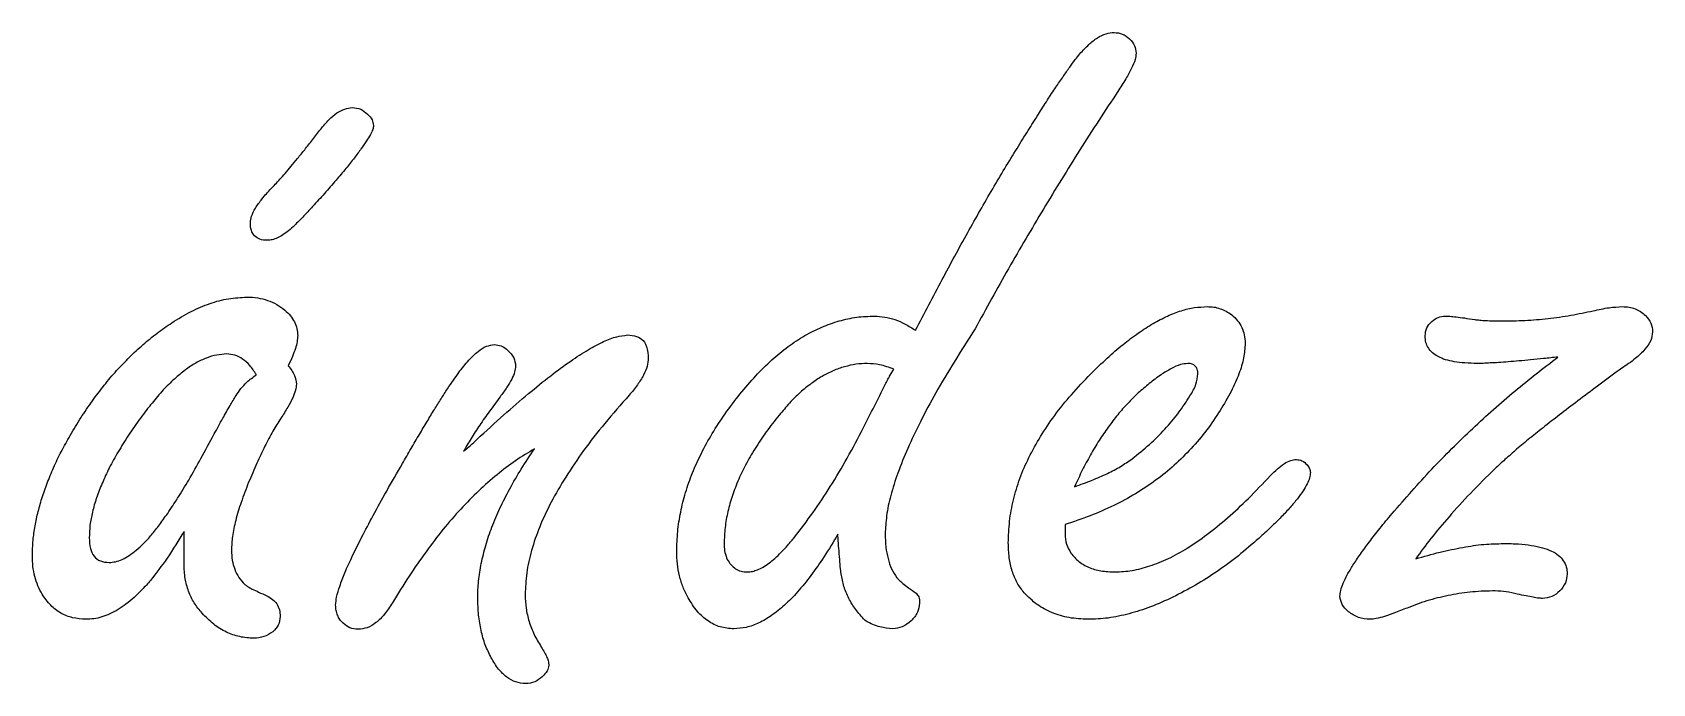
# Model space of a CAD drawing. Header units: millimetres. Extents: x 1 to 632, y 0 to 1598.
# Drawn here: x 517.49 to 529.88, y 1373.24 to 1378.22 of the extents above; entities that cross this region are included whole.
import ezdxf

# ---------------------------------------------------------------- set-up
doc = ezdxf.new("R2010")
doc.units = ezdxf.units.MM

msp = doc.modelspace()

# ---------------------------------------------------------------- linework, layer by layer
at = {"color": 7, "linetype": 'Continuous', "lineweight": 25}
for p, q in [((524.052, 1375.598), (524.08, 1375.645)), ((525.391, 1374.456), (525.391, 1374.386)), ((518.652, 1374.152), (518.652, 1374.404))]:
    msp.add_line(p, q, dxfattribs=at)
for points, knots in [([(525.503, 1378.056), (525.525, 1378.08), (525.567, 1378.125), (525.633, 1378.179), (525.7, 1378.213), (525.744, 1378.218), (525.766, 1378.22)], [0, 0, 0, 0, 0.3117311, 0.5776778, 0.8018849, 1, 1, 1, 1]), ([(525.766, 1378.22), (525.787, 1378.217), (525.832, 1378.213), (525.866, 1378.185), (525.884, 1378.17)], [0, 0, 0, 0, 0.483538, 1, 1, 1, 1]), ([(525.884, 1378.17), (525.899, 1378.154), (525.926, 1378.123), (525.932, 1378.082), (525.934, 1378.062)], [0, 0, 0, 0, 0.529922, 1, 1, 1, 1]), ([(525.023, 1377.333), (525.051, 1377.379), (525.105, 1377.466), (525.183, 1377.589), (525.253, 1377.7), (525.316, 1377.797), (525.374, 1377.88), (525.422, 1377.951), (525.465, 1378.008), (525.491, 1378.041), (525.503, 1378.056)], [0, 0, 0, 0, 0.185736, 0.354048, 0.504248, 0.638144, 0.753587, 0.853846, 0.935, 1, 1, 1, 1]), ([(525.934, 1378.062), (525.932, 1378.045), (525.926, 1378.005), (525.897, 1377.939), (525.853, 1377.858), (525.815, 1377.801), (525.794, 1377.769)], [0, 0, 0, 0, 0.157691, 0.372958, 0.65547, 1, 1, 1, 1]), ([(525.794, 1377.769), (525.696, 1377.62), (525.501, 1377.323), (525.224, 1376.87), (524.955, 1376.415), (524.786, 1376.107), (524.702, 1375.953)], [0, 0, 0, 0, 0.252181, 0.50303, 0.752043, 1, 1, 1, 1]), ([(519.697, 1377.48), (519.717, 1377.505), (519.755, 1377.55), (519.816, 1377.603), (519.877, 1377.637), (519.919, 1377.642), (519.938, 1377.645)], [0, 0, 0, 0, 0.317466, 0.584635, 0.808658, 1, 1, 1, 1]), ([(519.938, 1377.645), (519.961, 1377.643), (520.005, 1377.639), (520.039, 1377.609), (520.056, 1377.595)], [0, 0, 0, 0, 0.510468, 1, 1, 1, 1]), ([(520.056, 1377.595), (520.069, 1377.581), (520.093, 1377.557), (520.098, 1377.523), (520.101, 1377.508)], [0, 0, 0, 0, 0.545972, 1, 1, 1, 1]), ([(519.317, 1377.026), (519.328, 1377.037), (519.351, 1377.06), (519.387, 1377.098), (519.427, 1377.144), (519.472, 1377.197), (519.521, 1377.258), (519.577, 1377.325), (519.635, 1377.4), (519.676, 1377.453), (519.697, 1377.48)], [0, 0, 0, 0, 0.075727, 0.165019, 0.266665, 0.384693, 0.517904, 0.66336, 0.824048, 1, 1, 1, 1]), ([(520.101, 1377.508), (520.1, 1377.498), (520.096, 1377.474), (520.075, 1377.435), (520.046, 1377.386), (520.004, 1377.327), (519.952, 1377.256), (519.887, 1377.176), (519.812, 1377.085), (519.756, 1377.023), (519.726, 1376.989)], [0, 0, 0, 0, 0.046503, 0.112502, 0.202267, 0.313351, 0.448946, 0.608864, 0.792144, 1, 1, 1, 1]), ([(524.247, 1375.942), (524.314, 1376.071), (524.444, 1376.322), (524.641, 1376.683), (524.831, 1377.018), (524.96, 1377.231), (525.023, 1377.333)], [0, 0, 0, 0, 0.274284, 0.531515, 0.773706, 1, 1, 1, 1]), ([(519.159, 1376.764), (519.161, 1376.781), (519.167, 1376.821), (519.2, 1376.882), (519.251, 1376.952), (519.294, 1377), (519.317, 1377.026)], [0, 0, 0, 0, 0.166601, 0.384179, 0.66018, 1, 1, 1, 1]), ([(519.726, 1376.989), (519.696, 1376.955), (519.641, 1376.894), (519.565, 1376.812), (519.504, 1376.75), (519.467, 1376.716), (519.451, 1376.703)], [0, 0, 0, 0, 0.340912, 0.621091, 0.842672, 1, 1, 1, 1]), ([(519.288, 1376.63), (519.269, 1376.631), (519.233, 1376.632), (519.189, 1376.662), (519.161, 1376.707), (519.16, 1376.744), (519.159, 1376.764)], [0, 0, 0, 0, 0.269948, 0.493876, 0.719458, 1, 1, 1, 1]), ([(519.451, 1376.703), (519.437, 1376.692), (519.41, 1376.671), (519.368, 1376.648), (519.328, 1376.633), (519.301, 1376.631), (519.288, 1376.63)], [0, 0, 0, 0, 0.2941, 0.556159, 0.786695, 1, 1, 1, 1]), ([(518.559, 1375.999), (518.607, 1376.03), (518.7, 1376.087), (518.846, 1376.149), (518.99, 1376.188), (519.086, 1376.193), (519.133, 1376.195)], [0, 0, 0, 0, 0.277307, 0.53314, 0.770754, 1, 1, 1, 1]), ([(519.133, 1376.195), (519.161, 1376.195), (519.214, 1376.193), (519.291, 1376.172), (519.362, 1376.143), (519.402, 1376.112), (519.422, 1376.097)], [0, 0, 0, 0, 0.266045, 0.517372, 0.759918, 1, 1, 1, 1]), ([(519.422, 1376.097), (519.437, 1376.083), (519.467, 1376.056), (519.497, 1376.007), (519.518, 1375.955), (519.52, 1375.919), (519.521, 1375.901)], [0, 0, 0, 0, 0.275148, 0.524233, 0.764209, 1, 1, 1, 1]), ([(525.587, 1375.608), (525.628, 1375.649), (525.707, 1375.727), (525.829, 1375.832), (525.947, 1375.92), (526.06, 1375.994), (526.17, 1376.051), (526.276, 1376.093), (526.378, 1376.118), (526.445, 1376.121), (526.478, 1376.123)], [0, 0, 0, 0, 0.165674, 0.317311, 0.457006, 0.584588, 0.701855, 0.809017, 0.907281, 1, 1, 1, 1]), ([(526.478, 1376.123), (526.494, 1376.122), (526.528, 1376.122), (526.576, 1376.108), (526.623, 1376.089), (526.651, 1376.07), (526.665, 1376.06)], [0, 0, 0, 0, 0.248553, 0.498698, 0.743647, 1, 1, 1, 1]), ([(526.665, 1376.06), (526.68, 1376.046), (526.712, 1376.018), (526.744, 1375.965), (526.764, 1375.906), (526.766, 1375.864), (526.768, 1375.842)], [0, 0, 0, 0, 0.254006, 0.494981, 0.739406, 1, 1, 1, 1]), ([(528.729, 1376.013), (528.788, 1376.014), (528.907, 1376.015), (529.084, 1376.031), (529.258, 1376.055), (529.373, 1376.079), (529.429, 1376.091)], [0, 0, 0, 0, 0.253243, 0.504067, 0.753325, 1, 1, 1, 1]), ([(529.429, 1376.091), (529.47, 1376.1), (529.543, 1376.117), (529.618, 1376.121), (529.653, 1376.123)], [0, 0, 0, 0, 0.547085, 1, 1, 1, 1]), ([(529.653, 1376.123), (529.67, 1376.122), (529.703, 1376.12), (529.75, 1376.108), (529.793, 1376.086), (529.817, 1376.065), (529.829, 1376.054)], [0, 0, 0, 0, 0.262875, 0.509881, 0.751901, 1, 1, 1, 1]), ([(517.781, 1375.138), (517.808, 1375.183), (517.861, 1375.273), (517.949, 1375.401), (518.04, 1375.522), (518.134, 1375.634), (518.235, 1375.737), (518.337, 1375.834), (518.445, 1375.921), (518.521, 1375.974), (518.559, 1375.999)], [0, 0, 0, 0, 0.135778, 0.267961, 0.396334, 0.521841, 0.644211, 0.764584, 0.882794, 1, 1, 1, 1]), ([(522.903, 1375.454), (522.943, 1375.501), (523.019, 1375.593), (523.143, 1375.714), (523.268, 1375.818), (523.397, 1375.902), (523.527, 1375.969), (523.661, 1376.015), (523.796, 1376.046), (523.888, 1376.049), (523.934, 1376.05)], [0, 0, 0, 0, 0.150483, 0.290821, 0.421406, 0.545512, 0.663851, 0.777759, 0.888583, 1, 1, 1, 1]), ([(523.934, 1376.05), (523.959, 1376.049), (524.012, 1376.046), (524.091, 1376.025), (524.17, 1375.99), (524.221, 1375.958), (524.247, 1375.942)], [0, 0, 0, 0, 0.22961, 0.469461, 0.722533, 1, 1, 1, 1]), ([(524.702, 1375.953), (524.648, 1375.869), (524.545, 1375.707), (524.403, 1375.471), (524.286, 1375.25), (524.187, 1375.047), (524.112, 1374.858), (524.056, 1374.686), (524.022, 1374.53), (524.017, 1374.431), (524.014, 1374.385)], [0, 0, 0, 0, 0.173458, 0.332395, 0.476934, 0.607404, 0.724238, 0.828489, 0.919942, 1, 1, 1, 1]), ([(528.144, 1375.899), (528.146, 1375.92), (528.15, 1375.963), (528.18, 1375.994), (528.195, 1376.01)], [0, 0, 0, 0, 0.497757, 1, 1, 1, 1]), ([(528.195, 1376.01), (528.211, 1376.022), (528.242, 1376.045), (528.28, 1376.049), (528.299, 1376.05)], [0, 0, 0, 0, 0.504744, 1, 1, 1, 1]), ([(528.299, 1376.05), (528.31, 1376.05), (528.338, 1376.05), (528.386, 1376.043), (528.449, 1376.036), (528.497, 1376.028), (528.523, 1376.024)], [0, 0, 0, 0, 0.146209, 0.364334, 0.648697, 1, 1, 1, 1]), ([(528.523, 1376.024), (528.535, 1376.023), (528.564, 1376.019), (528.611, 1376.016), (528.667, 1376.014), (528.707, 1376.013), (528.729, 1376.013)], [0, 0, 0, 0, 0.1876964, 0.4130869, 0.6874397, 1, 1, 1, 1]), ([(529.829, 1376.054), (529.845, 1376.036), (529.877, 1376), (529.881, 1375.953), (529.884, 1375.929)], [0, 0, 0, 0, 0.501724, 1, 1, 1, 1]), ([(519.521, 1375.901), (519.52, 1375.886), (519.518, 1375.852), (519.503, 1375.799), (519.48, 1375.737), (519.46, 1375.694), (519.449, 1375.671)], [0, 0, 0, 0, 0.187541, 0.413843, 0.686871, 1, 1, 1, 1]), ([(520.753, 1375.619), (520.778, 1375.651), (520.823, 1375.709), (520.893, 1375.777), (520.959, 1375.822), (521.005, 1375.83), (521.025, 1375.833)], [0, 0, 0, 0, 0.341722, 0.614295, 0.830039, 1, 1, 1, 1]), ([(520.892, 1375.108), (520.961, 1375.171), (521.09, 1375.29), (521.278, 1375.452), (521.448, 1375.59), (521.6, 1375.702), (521.735, 1375.791), (521.852, 1375.853), (521.952, 1375.896), (522.015, 1375.902), (522.043, 1375.906)], [0, 0, 0, 0, 0.196356, 0.371483, 0.525523, 0.659334, 0.772626, 0.866661, 0.941783, 1, 1, 1, 1]), ([(521.025, 1375.833), (521.043, 1375.831), (521.082, 1375.826), (521.113, 1375.801), (521.129, 1375.788)], [0, 0, 0, 0, 0.470474, 1, 1, 1, 1]), ([(522.043, 1375.906), (522.067, 1375.904), (522.11, 1375.901), (522.168, 1375.866), (522.198, 1375.803), (522.201, 1375.757), (522.202, 1375.731)], [0, 0, 0, 0, 0.263841, 0.482948, 0.715992, 1, 1, 1, 1]), ([(526.768, 1375.842), (526.765, 1375.805), (526.759, 1375.725), (526.72, 1375.602), (526.659, 1375.467), (526.605, 1375.377), (526.576, 1375.329)], [0, 0, 0, 0, 0.201647, 0.4314, 0.695905, 1, 1, 1, 1]), ([(528.542, 1375.688), (528.511, 1375.689), (528.452, 1375.69), (528.371, 1375.7), (528.302, 1375.714), (528.246, 1375.739), (528.199, 1375.767), (528.168, 1375.806), (528.146, 1375.849), (528.145, 1375.882), (528.144, 1375.899)], [0, 0, 0, 0, 0.185108, 0.348798, 0.487788, 0.608052, 0.713791, 0.808244, 0.900101, 1, 1, 1, 1]), ([(529.884, 1375.929), (529.88, 1375.907), (529.873, 1375.858), (529.822, 1375.789), (529.747, 1375.718), (529.683, 1375.675), (529.648, 1375.652)], [0, 0, 0, 0, 0.1758963, 0.3911983, 0.6635428, 1, 1, 1, 1]), ([(518.979, 1375.761), (518.953, 1375.759), (518.9, 1375.755), (518.82, 1375.731), (518.74, 1375.692), (518.658, 1375.638), (518.574, 1375.568), (518.489, 1375.484), (518.403, 1375.383), (518.348, 1375.31), (518.319, 1375.271)], [0, 0, 0, 0, 0.091139, 0.186919, 0.291873, 0.406508, 0.534367, 0.674839, 0.829862, 1, 1, 1, 1]), ([(519.205, 1375.602), (519.189, 1375.627), (519.16, 1375.673), (519.103, 1375.722), (519.043, 1375.756), (519, 1375.759), (518.979, 1375.761)], [0, 0, 0, 0, 0.303092, 0.55831, 0.782417, 1, 1, 1, 1]), ([(521.129, 1375.788), (521.146, 1375.77), (521.179, 1375.737), (521.185, 1375.691), (521.188, 1375.669)], [0, 0, 0, 0, 0.521383, 1, 1, 1, 1]), ([(522.202, 1375.731), (522.2, 1375.71), (522.196, 1375.664), (522.166, 1375.594), (522.118, 1375.52), (522.078, 1375.471), (522.056, 1375.445)], [0, 0, 0, 0, 0.19547, 0.421981, 0.687534, 1, 1, 1, 1]), ([(523.879, 1375.688), (523.85, 1375.687), (523.79, 1375.685), (523.702, 1375.664), (523.615, 1375.634), (523.529, 1375.59), (523.445, 1375.534), (523.362, 1375.466), (523.28, 1375.385), (523.23, 1375.324), (523.203, 1375.293)], [0, 0, 0, 0, 0.109235, 0.219441, 0.333479, 0.450985, 0.575024, 0.707086, 0.848409, 1, 1, 1, 1]), ([(524.08, 1375.645), (524.044, 1375.658), (523.979, 1375.681), (523.91, 1375.686), (523.879, 1375.688)], [0, 0, 0, 0, 0.546297, 1, 1, 1, 1]), ([(526.329, 1375.688), (526.31, 1375.686), (526.266, 1375.682), (526.198, 1375.647), (526.117, 1375.6), (526.064, 1375.558), (526.034, 1375.534)], [0, 0, 0, 0, 0.172858, 0.391815, 0.665158, 1, 1, 1, 1]), ([(526.405, 1375.609), (526.405, 1375.621), (526.404, 1375.642), (526.388, 1375.67), (526.361, 1375.687), (526.341, 1375.688), (526.329, 1375.688)], [0, 0, 0, 0, 0.282145, 0.512809, 0.73575, 1, 1, 1, 1]), ([(527.892, 1374.541), (527.992, 1374.655), (528.188, 1374.88), (528.503, 1375.191), (528.823, 1375.479), (529.048, 1375.652), (529.159, 1375.737)], [0, 0, 0, 0, 0.260429, 0.513133, 0.759825, 1, 1, 1, 1]), ([(529.159, 1375.737), (529.123, 1375.733), (529.053, 1375.726), (528.954, 1375.715), (528.863, 1375.708), (528.781, 1375.701), (528.709, 1375.695), (528.645, 1375.692), (528.59, 1375.689), (528.557, 1375.688), (528.542, 1375.688)], [0, 0, 0, 0, 0.176497, 0.338254, 0.485102, 0.617219, 0.734607, 0.837156, 0.926833, 1, 1, 1, 1]), ([(519.086, 1375.496), (519.101, 1375.512), (519.137, 1375.552), (519.18, 1375.584), (519.205, 1375.602)], [0, 0, 0, 0, 0.420632, 1, 1, 1, 1]), ([(519.449, 1375.671), (519.467, 1375.647), (519.5, 1375.605), (519.508, 1375.553), (519.512, 1375.531)], [0, 0, 0, 0, 0.567314, 1, 1, 1, 1]), ([(520.322, 1374.922), (520.344, 1374.96), (520.387, 1375.035), (520.45, 1375.143), (520.51, 1375.242), (520.564, 1375.334), (520.617, 1375.416), (520.664, 1375.492), (520.711, 1375.558), (520.74, 1375.599), (520.753, 1375.619)], [0, 0, 0, 0, 0.162621, 0.316003, 0.455882, 0.586532, 0.705611, 0.815481, 0.912716, 1, 1, 1, 1]), ([(521.188, 1375.669), (521.186, 1375.654), (521.181, 1375.619), (521.157, 1375.564), (521.119, 1375.501), (521.087, 1375.457), (521.069, 1375.433)], [0, 0, 0, 0, 0.172032, 0.390732, 0.6661, 1, 1, 1, 1]), ([(524.013, 1375.527), (524.014, 1375.529), (524.017, 1375.535), (524.025, 1375.548), (524.037, 1375.57), (524.047, 1375.587), (524.052, 1375.598)], [0, 0, 0, 0, 0.062806, 0.257908, 0.566232, 1, 1, 1, 1]), ([(524.956, 1374.317), (524.958, 1374.372), (524.962, 1374.482), (524.993, 1374.647), (525.042, 1374.811), (525.112, 1374.973), (525.203, 1375.134), (525.31, 1375.295), (525.439, 1375.455), (525.536, 1375.556), (525.587, 1375.608)], [0, 0, 0, 0, 0.111549, 0.22466, 0.339317, 0.458689, 0.583458, 0.71464, 0.852783, 1, 1, 1, 1]), ([(526.345, 1375.44), (526.363, 1375.469), (526.395, 1375.521), (526.402, 1375.582), (526.405, 1375.609)], [0, 0, 0, 0, 0.5543127, 1, 1, 1, 1]), ([(529.648, 1375.652), (529.592, 1375.611), (529.486, 1375.533), (529.332, 1375.418), (529.192, 1375.311), (529.064, 1375.212), (528.949, 1375.12), (528.847, 1375.035), (528.758, 1374.957), (528.703, 1374.907), (528.678, 1374.883)], [0, 0, 0, 0, 0.16674, 0.320857, 0.463646, 0.594567, 0.712913, 0.820003, 0.915883, 1, 1, 1, 1]), ([(518.883, 1375.149), (518.904, 1375.189), (518.944, 1375.262), (519, 1375.36), (519.045, 1375.436), (519.074, 1375.478), (519.086, 1375.496)], [0, 0, 0, 0, 0.340158, 0.618802, 0.839931, 1, 1, 1, 1]), ([(519.512, 1375.531), (519.51, 1375.515), (519.505, 1375.479), (519.481, 1375.42), (519.444, 1375.348), (519.411, 1375.298), (519.393, 1375.27)], [0, 0, 0, 0, 0.163011, 0.376308, 0.658515, 1, 1, 1, 1]), ([(522.056, 1375.445), (521.993, 1375.374), (521.872, 1375.237), (521.709, 1375.029), (521.573, 1374.826), (521.459, 1374.633), (521.371, 1374.445), (521.308, 1374.264), (521.268, 1374.09), (521.263, 1373.975), (521.26, 1373.92)], [0, 0, 0, 0, 0.162233, 0.312469, 0.450866, 0.578252, 0.696223, 0.804689, 0.904965, 1, 1, 1, 1]), ([(522.42, 1374.252), (522.421, 1374.302), (522.425, 1374.403), (522.448, 1374.553), (522.486, 1374.703), (522.539, 1374.854), (522.608, 1375.004), (522.691, 1375.155), (522.789, 1375.307), (522.865, 1375.404), (522.903, 1375.454)], [0, 0, 0, 0, 0.113396, 0.227926, 0.344648, 0.465658, 0.590045, 0.720196, 0.857252, 1, 1, 1, 1]), ([(523.848, 1375.198), (523.876, 1375.252), (523.932, 1375.362), (523.986, 1375.472), (524.013, 1375.527)], [0, 0, 0, 0, 0.500005, 1, 1, 1, 1]), ([(526.034, 1375.534), (526.006, 1375.511), (525.948, 1375.463), (525.868, 1375.383), (525.791, 1375.297), (525.719, 1375.2), (525.648, 1375.099), (525.583, 1374.988), (525.52, 1374.871), (525.482, 1374.788), (525.463, 1374.746)], [0, 0, 0, 0, 0.111997, 0.226897, 0.345281, 0.466978, 0.592923, 0.723165, 0.858742, 1, 1, 1, 1]), ([(525.903, 1374.959), (525.947, 1374.995), (526.036, 1375.065), (526.154, 1375.183), (526.259, 1375.307), (526.317, 1375.396), (526.345, 1375.44)], [0, 0, 0, 0, 0.2617139, 0.5137717, 0.7607128, 1, 1, 1, 1]), ([(521.069, 1375.433), (521.042, 1375.396), (520.989, 1375.325), (520.914, 1375.219), (520.848, 1375.117), (520.808, 1375.049), (520.789, 1375.017)], [0, 0, 0, 0, 0.274185, 0.533152, 0.774564, 1, 1, 1, 1]), ([(526.576, 1375.329), (526.543, 1375.278), (526.476, 1375.176), (526.356, 1375.037), (526.227, 1374.907), (526.084, 1374.792), (525.929, 1374.689), (525.761, 1374.598), (525.581, 1374.52), (525.455, 1374.478), (525.391, 1374.456)], [0, 0, 0, 0, 0.122252, 0.2434, 0.364127, 0.486055, 0.60913, 0.735005, 0.865368, 1, 1, 1, 1]), ([(518.319, 1375.271), (518.288, 1375.228), (518.228, 1375.143), (518.149, 1375.015), (518.08, 1374.893), (518.026, 1374.775), (517.981, 1374.663), (517.951, 1374.555), (517.93, 1374.453), (517.928, 1374.387), (517.927, 1374.354)], [0, 0, 0, 0, 0.159183, 0.307877, 0.44608, 0.573196, 0.691818, 0.802296, 0.904752, 1, 1, 1, 1]), ([(519.393, 1375.27), (519.372, 1375.237), (519.328, 1375.167), (519.267, 1375.052), (519.206, 1374.921), (519.167, 1374.829), (519.146, 1374.78)], [0, 0, 0, 0, 0.212664, 0.451356, 0.713043, 1, 1, 1, 1]), ([(523.203, 1375.293), (523.17, 1375.251), (523.104, 1375.168), (523.019, 1375.04), (522.946, 1374.915), (522.886, 1374.789), (522.84, 1374.665), (522.806, 1374.541), (522.786, 1374.419), (522.784, 1374.338), (522.782, 1374.298)], [0, 0, 0, 0, 0.146522, 0.286436, 0.418079, 0.543087, 0.663699, 0.778591, 0.890919, 1, 1, 1, 1]), ([(523.321, 1374.361), (523.368, 1374.422), (523.465, 1374.547), (523.598, 1374.749), (523.728, 1374.967), (523.807, 1375.12), (523.848, 1375.198)], [0, 0, 0, 0, 0.233461, 0.478256, 0.733545, 1, 1, 1, 1]), ([(517.492, 1374.217), (517.493, 1374.252), (517.495, 1374.324), (517.509, 1374.433), (517.532, 1374.544), (517.564, 1374.658), (517.605, 1374.774), (517.654, 1374.894), (517.713, 1375.016), (517.758, 1375.097), (517.781, 1375.138)], [0, 0, 0, 0, 0.108059, 0.220367, 0.336475, 0.457025, 0.583685, 0.715399, 0.854546, 1, 1, 1, 1]), ([(518.527, 1374.542), (518.553, 1374.581), (518.608, 1374.664), (518.693, 1374.804), (518.785, 1374.968), (518.849, 1375.086), (518.883, 1375.149)], [0, 0, 0, 0, 0.196356, 0.428151, 0.696178, 1, 1, 1, 1]), ([(520.789, 1375.017), (520.807, 1375.032), (520.843, 1375.061), (520.876, 1375.093), (520.892, 1375.108)], [0, 0, 0, 0, 0.506465, 1, 1, 1, 1]), ([(521.333, 1375.036), (521.284, 1375.006), (521.185, 1374.946), (521.042, 1374.837), (520.902, 1374.714), (520.765, 1374.574), (520.63, 1374.419), (520.499, 1374.246), (520.369, 1374.059), (520.287, 1373.926), (520.246, 1373.858)], [0, 0, 0, 0, 0.105891, 0.215225, 0.330638, 0.451254, 0.57811, 0.711221, 0.852392, 1, 1, 1, 1]), ([(520.898, 1373.894), (520.899, 1373.937), (520.902, 1374.026), (520.924, 1374.161), (520.958, 1374.299), (521.006, 1374.44), (521.068, 1374.584), (521.143, 1374.733), (521.231, 1374.885), (521.298, 1374.985), (521.333, 1375.036)], [0, 0, 0, 0, 0.105099, 0.214941, 0.328716, 0.449066, 0.575017, 0.708892, 0.850399, 1, 1, 1, 1]), ([(525.463, 1374.746), (525.508, 1374.762), (525.593, 1374.792), (525.71, 1374.844), (525.813, 1374.897), (525.874, 1374.939), (525.903, 1374.959)], [0, 0, 0, 0, 0.288059, 0.550855, 0.786568, 1, 1, 1, 1]), ([(526.958, 1374.828), (526.977, 1374.847), (527.011, 1374.881), (527.063, 1374.922), (527.112, 1374.948), (527.145, 1374.953), (527.159, 1374.954)], [0, 0, 0, 0, 0.3289228, 0.5977421, 0.8202984, 1, 1, 1, 1]), ([(527.159, 1374.954), (527.174, 1374.952), (527.206, 1374.948), (527.229, 1374.925), (527.241, 1374.913)], [0, 0, 0, 0, 0.46995, 1, 1, 1, 1]), ([(519.811, 1373.839), (519.813, 1373.86), (519.818, 1373.91), (519.845, 1373.992), (519.884, 1374.097), (519.942, 1374.221), (520.013, 1374.367), (520.103, 1374.533), (520.205, 1374.721), (520.281, 1374.852), (520.322, 1374.922)], [0, 0, 0, 0, 0.052192, 0.123697, 0.216356, 0.330957, 0.465253, 0.621904, 0.800107, 1, 1, 1, 1]), ([(525.772, 1374.094), (525.816, 1374.096), (525.906, 1374.101), (526.043, 1374.139), (526.186, 1374.195), (526.331, 1374.278), (526.482, 1374.382), (526.637, 1374.51), (526.799, 1374.658), (526.903, 1374.77), (526.958, 1374.828)], [0, 0, 0, 0, 0.091381, 0.189495, 0.296072, 0.411945, 0.539518, 0.680215, 0.833155, 1, 1, 1, 1]), ([(527.266, 1374.855), (527.265, 1374.841), (527.262, 1374.81), (527.24, 1374.764), (527.209, 1374.71), (527.165, 1374.65), (527.11, 1374.584), (527.041, 1374.512), (526.962, 1374.432), (526.903, 1374.379), (526.872, 1374.351)], [0, 0, 0, 0, 0.063244, 0.140476, 0.234793, 0.348272, 0.481725, 0.634375, 0.806633, 1, 1, 1, 1]), ([(527.241, 1374.913), (527.248, 1374.903), (527.262, 1374.886), (527.265, 1374.865), (527.266, 1374.855)], [0, 0, 0, 0, 0.549234, 1, 1, 1, 1]), ([(528.678, 1374.883), (528.614, 1374.821), (528.494, 1374.702), (528.331, 1374.522), (528.19, 1374.357), (528.11, 1374.246), (528.072, 1374.194)], [0, 0, 0, 0, 0.290086, 0.553449, 0.78958, 1, 1, 1, 1]), ([(519.146, 1374.78), (519.126, 1374.729), (519.089, 1374.633), (519.047, 1374.495), (519.019, 1374.372), (519.016, 1374.295), (519.014, 1374.259)], [0, 0, 0, 0, 0.304367, 0.571516, 0.802478, 1, 1, 1, 1]), ([(518.079, 1374.166), (518.095, 1374.168), (518.13, 1374.17), (518.182, 1374.189), (518.235, 1374.22), (518.29, 1374.261), (518.346, 1374.316), (518.407, 1374.379), (518.467, 1374.457), (518.506, 1374.513), (518.527, 1374.542)], [0, 0, 0, 0, 0.081137, 0.17242, 0.271455, 0.385417, 0.514034, 0.659914, 0.820031, 1, 1, 1, 1]), ([(527.492, 1373.908), (527.494, 1373.923), (527.498, 1373.957), (527.518, 1374.012), (527.55, 1374.076), (527.594, 1374.15), (527.651, 1374.234), (527.72, 1374.328), (527.801, 1374.432), (527.86, 1374.503), (527.892, 1374.541)], [0, 0, 0, 0, 0.059057, 0.134784, 0.229831, 0.34252, 0.477429, 0.631594, 0.804341, 1, 1, 1, 1]), ([(517.927, 1374.354), (517.928, 1374.327), (517.931, 1374.278), (517.958, 1374.212), (518.013, 1374.172), (518.056, 1374.168), (518.079, 1374.166)], [0, 0, 0, 0, 0.294919, 0.536801, 0.752271, 1, 1, 1, 1]), ([(518.652, 1374.404), (518.61, 1374.335), (518.532, 1374.205), (518.438, 1374.085), (518.395, 1374.029)], [0, 0, 0, 0, 0.532497, 1, 1, 1, 1]), ([(523.652, 1374.382), (523.618, 1374.324), (523.553, 1374.216), (523.451, 1374.069), (523.35, 1373.944), (523.249, 1373.842), (523.151, 1373.761), (523.053, 1373.703), (522.955, 1373.666), (522.889, 1373.661), (522.857, 1373.659)], [0, 0, 0, 0, 0.178388, 0.337846, 0.48193, 0.608813, 0.722015, 0.822863, 0.914242, 1, 1, 1, 1]), ([(522.96, 1374.094), (522.973, 1374.095), (523, 1374.097), (523.04, 1374.111), (523.083, 1374.131), (523.127, 1374.161), (523.173, 1374.199), (523.221, 1374.245), (523.271, 1374.3), (523.304, 1374.34), (523.321, 1374.361)], [0, 0, 0, 0, 0.083923, 0.17386, 0.276936, 0.391839, 0.518959, 0.664607, 0.824232, 1, 1, 1, 1]), ([(523.679, 1374.068), (523.677, 1374.085), (523.672, 1374.125), (523.666, 1374.195), (523.659, 1374.282), (523.654, 1374.346), (523.652, 1374.382)], [0, 0, 0, 0, 0.16283, 0.386842, 0.664597, 1, 1, 1, 1]), ([(524.014, 1374.385), (524.015, 1374.351), (524.016, 1374.287), (524.035, 1374.198), (524.059, 1374.117), (524.089, 1374.072), (524.103, 1374.05)], [0, 0, 0, 0, 0.286468, 0.541728, 0.779541, 1, 1, 1, 1]), ([(525.391, 1374.386), (525.392, 1374.359), (525.396, 1374.306), (525.422, 1374.26), (525.435, 1374.238)], [0, 0, 0, 0, 0.518288, 1, 1, 1, 1]), ([(526.872, 1374.351), (526.82, 1374.306), (526.718, 1374.217), (526.556, 1374.097), (526.389, 1373.991), (526.273, 1373.931), (526.215, 1373.901)], [0, 0, 0, 0, 0.256588, 0.509035, 0.755732, 1, 1, 1, 1]), ([(517.567, 1373.923), (517.555, 1373.945), (517.532, 1373.988), (517.51, 1374.06), (517.494, 1374.137), (517.493, 1374.19), (517.492, 1374.217)], [0, 0, 0, 0, 0.238989, 0.479084, 0.734236, 1, 1, 1, 1]), ([(519.014, 1374.259), (519.015, 1374.234), (519.018, 1374.184), (519.038, 1374.114), (519.069, 1374.05), (519.101, 1374.015), (519.117, 1373.998)], [0, 0, 0, 0, 0.264012, 0.512547, 0.754772, 1, 1, 1, 1]), ([(522.507, 1373.897), (522.493, 1373.923), (522.466, 1373.977), (522.44, 1374.064), (522.423, 1374.157), (522.421, 1374.22), (522.42, 1374.252)], [0, 0, 0, 0, 0.240932, 0.487779, 0.736346, 1, 1, 1, 1]), ([(522.782, 1374.298), (522.783, 1374.279), (522.786, 1374.242), (522.8, 1374.207), (522.807, 1374.19)], [0, 0, 0, 0, 0.5033792, 1, 1, 1, 1]), ([(525.077, 1373.934), (525.058, 1373.959), (525.02, 1374.01), (524.983, 1374.102), (524.96, 1374.206), (524.957, 1374.279), (524.956, 1374.317)], [0, 0, 0, 0, 0.228528, 0.465221, 0.720105, 1, 1, 1, 1]), ([(525.435, 1374.238), (525.454, 1374.215), (525.491, 1374.17), (525.572, 1374.126), (525.667, 1374.098), (525.736, 1374.095), (525.772, 1374.094)], [0, 0, 0, 0, 0.229202, 0.459654, 0.713637, 1, 1, 1, 1]), ([(528.072, 1374.194), (528.134, 1374.212), (528.252, 1374.247), (528.427, 1374.282), (528.589, 1374.308), (528.694, 1374.31), (528.744, 1374.311)], [0, 0, 0, 0, 0.281468, 0.541388, 0.779995, 1, 1, 1, 1]), ([(528.744, 1374.311), (528.783, 1374.311), (528.854, 1374.31), (528.953, 1374.299), (529.038, 1374.281), (529.108, 1374.257), (529.163, 1374.225), (529.202, 1374.182), (529.227, 1374.132), (529.23, 1374.096), (529.231, 1374.078)], [0, 0, 0, 0, 0.191277, 0.357052, 0.500371, 0.623124, 0.727668, 0.820115, 0.908175, 1, 1, 1, 1]), ([(518.791, 1373.778), (518.769, 1373.804), (518.726, 1373.854), (518.684, 1373.946), (518.657, 1374.046), (518.653, 1374.116), (518.652, 1374.152)], [0, 0, 0, 0, 0.245239, 0.485918, 0.735542, 1, 1, 1, 1]), ([(522.807, 1374.19), (522.816, 1374.176), (522.832, 1374.148), (522.869, 1374.116), (522.912, 1374.097), (522.944, 1374.095), (522.96, 1374.094)], [0, 0, 0, 0, 0.2652122, 0.5093721, 0.7487905, 1, 1, 1, 1]), ([(529.231, 1374.078), (529.228, 1374.055), (529.221, 1374.007), (529.176, 1373.947), (529.116, 1373.9), (529.066, 1373.894), (529.042, 1373.891)], [0, 0, 0, 0, 0.235404, 0.495884, 0.753167, 1, 1, 1, 1]), ([(518.395, 1374.029), (518.374, 1374.006), (518.335, 1373.96), (518.272, 1373.9), (518.21, 1373.849), (518.149, 1373.806), (518.086, 1373.773), (518.024, 1373.748), (517.962, 1373.734), (517.92, 1373.733), (517.9, 1373.732)], [0, 0, 0, 0, 0.157463, 0.302579, 0.437593, 0.56196, 0.680091, 0.790171, 0.897124, 1, 1, 1, 1]), ([(519.117, 1373.998), (519.124, 1373.993), (519.142, 1373.98), (519.178, 1373.961), (519.226, 1373.938), (519.264, 1373.921), (519.285, 1373.912)], [0, 0, 0, 0, 0.138147, 0.350305, 0.637464, 1, 1, 1, 1]), ([(523.868, 1373.717), (523.843, 1373.742), (523.795, 1373.792), (523.741, 1373.879), (523.699, 1373.971), (523.686, 1374.035), (523.679, 1374.068)], [0, 0, 0, 0, 0.262988, 0.51165, 0.755497, 1, 1, 1, 1]), ([(524.103, 1374.05), (524.109, 1374.044), (524.123, 1374.029), (524.153, 1374.003), (524.197, 1373.969), (524.232, 1373.945), (524.252, 1373.931)], [0, 0, 0, 0, 0.121947, 0.32826, 0.620695, 1, 1, 1, 1]), ([(528.68, 1373.949), (528.622, 1373.948), (528.509, 1373.945), (528.34, 1373.919), (528.176, 1373.882), (528.071, 1373.843), (528.019, 1373.823)], [0, 0, 0, 0, 0.25448, 0.504479, 0.751932, 1, 1, 1, 1]), ([(528.849, 1373.925), (528.82, 1373.932), (528.765, 1373.946), (528.708, 1373.948), (528.68, 1373.949)], [0, 0, 0, 0, 0.508349, 1, 1, 1, 1]), ([(517.9, 1373.732), (517.866, 1373.734), (517.8, 1373.739), (517.707, 1373.775), (517.627, 1373.838), (517.587, 1373.894), (517.567, 1373.923)], [0, 0, 0, 0, 0.25277, 0.4919748, 0.7349856, 1, 1, 1, 1]), ([(519.285, 1373.912), (519.3, 1373.903), (519.33, 1373.888), (519.364, 1373.851), (519.384, 1373.804), (519.386, 1373.771), (519.388, 1373.753)], [0, 0, 0, 0, 0.263019, 0.498554, 0.738436, 1, 1, 1, 1]), ([(519.869, 1373.702), (519.86, 1373.711), (519.842, 1373.729), (519.825, 1373.763), (519.813, 1373.8), (519.812, 1373.826), (519.811, 1373.839)], [0, 0, 0, 0, 0.246538, 0.491739, 0.739939, 1, 1, 1, 1]), ([(520.246, 1373.858), (520.226, 1373.828), (520.19, 1373.772), (520.125, 1373.707), (520.056, 1373.663), (520.007, 1373.658), (519.983, 1373.656)], [0, 0, 0, 0, 0.3124844, 0.574106, 0.7970581, 1, 1, 1, 1]), ([(521.001, 1373.438), (520.985, 1373.471), (520.952, 1373.537), (520.922, 1373.648), (520.902, 1373.767), (520.899, 1373.85), (520.898, 1373.894)], [0, 0, 0, 0, 0.230025, 0.470248, 0.725767, 1, 1, 1, 1]), ([(521.26, 1373.92), (521.262, 1373.885), (521.265, 1373.816), (521.289, 1373.713), (521.328, 1373.613), (521.365, 1373.551), (521.384, 1373.519)], [0, 0, 0, 0, 0.24315, 0.488768, 0.737616, 1, 1, 1, 1]), ([(522.857, 1373.659), (522.821, 1373.662), (522.752, 1373.667), (522.655, 1373.717), (522.57, 1373.793), (522.529, 1373.861), (522.507, 1373.897)], [0, 0, 0, 0, 0.236631, 0.468989, 0.716026, 1, 1, 1, 1]), ([(524.277, 1373.856), (524.273, 1373.832), (524.266, 1373.78), (524.215, 1373.718), (524.149, 1373.669), (524.096, 1373.662), (524.071, 1373.659)], [0, 0, 0, 0, 0.231542, 0.494558, 0.754224, 1, 1, 1, 1]), ([(524.252, 1373.931), (524.259, 1373.922), (524.277, 1373.901), (524.277, 1373.873), (524.277, 1373.856)], [0, 0, 0, 0, 0.410151, 1, 1, 1, 1]), ([(525.566, 1373.732), (525.517, 1373.734), (525.423, 1373.738), (525.29, 1373.778), (525.171, 1373.841), (525.109, 1373.903), (525.077, 1373.934)], [0, 0, 0, 0, 0.268762, 0.517704, 0.75744, 1, 1, 1, 1]), ([(526.215, 1373.901), (526.159, 1373.875), (526.05, 1373.824), (525.883, 1373.774), (525.723, 1373.737), (525.617, 1373.733), (525.566, 1373.732)], [0, 0, 0, 0, 0.275981, 0.532337, 0.773413, 1, 1, 1, 1]), ([(527.558, 1373.789), (527.539, 1373.807), (527.504, 1373.839), (527.496, 1373.886), (527.492, 1373.908)], [0, 0, 0, 0, 0.536347, 1, 1, 1, 1]), ([(529.042, 1373.891), (529.032, 1373.892), (529.008, 1373.893), (528.967, 1373.901), (528.912, 1373.911), (528.871, 1373.92), (528.849, 1373.925)], [0, 0, 0, 0, 0.150049, 0.365732, 0.646743, 1, 1, 1, 1]), ([(519.186, 1373.587), (519.15, 1373.589), (519.077, 1373.594), (518.972, 1373.632), (518.874, 1373.692), (518.819, 1373.749), (518.791, 1373.778)], [0, 0, 0, 0, 0.24187, 0.480138, 0.730873, 1, 1, 1, 1]), ([(519.388, 1373.753), (519.385, 1373.73), (519.38, 1373.684), (519.347, 1373.652), (519.33, 1373.635)], [0, 0, 0, 0, 0.499048, 1, 1, 1, 1]), ([(519.983, 1373.656), (519.961, 1373.657), (519.918, 1373.661), (519.885, 1373.688), (519.869, 1373.702)], [0, 0, 0, 0, 0.510049, 1, 1, 1, 1]), ([(524.071, 1373.659), (524.038, 1373.662), (523.967, 1373.669), (523.903, 1373.7), (523.868, 1373.717)], [0, 0, 0, 0, 0.458902, 1, 1, 1, 1]), ([(527.722, 1373.732), (527.692, 1373.734), (527.632, 1373.739), (527.582, 1373.773), (527.558, 1373.789)], [0, 0, 0, 0, 0.506566, 1, 1, 1, 1]), ([(528.019, 1373.823), (527.985, 1373.81), (527.924, 1373.786), (527.841, 1373.755), (527.776, 1373.737), (527.738, 1373.733), (527.722, 1373.732)], [0, 0, 0, 0, 0.350805, 0.632317, 0.849952, 1, 1, 1, 1]), ([(519.33, 1373.635), (519.308, 1373.621), (519.264, 1373.593), (519.212, 1373.589), (519.186, 1373.587)], [0, 0, 0, 0, 0.493512, 1, 1, 1, 1]), ([(521.384, 1373.519), (521.392, 1373.505), (521.408, 1373.48), (521.427, 1373.443), (521.439, 1373.41), (521.441, 1373.39), (521.441, 1373.381)], [0, 0, 0, 0, 0.321997, 0.589617, 0.819078, 1, 1, 1, 1]), ([(521.265, 1373.24), (521.239, 1373.243), (521.187, 1373.247), (521.115, 1373.289), (521.051, 1373.353), (521.019, 1373.408), (521.001, 1373.438)], [0, 0, 0, 0, 0.221785, 0.44833, 0.700105, 1, 1, 1, 1]), ([(521.441, 1373.381), (521.439, 1373.365), (521.432, 1373.331), (521.406, 1373.307), (521.392, 1373.293)], [0, 0, 0, 0, 0.446025, 1, 1, 1, 1]), ([(521.392, 1373.293), (521.373, 1373.278), (521.337, 1373.247), (521.289, 1373.243), (521.265, 1373.24)], [0, 0, 0, 0, 0.498732, 1, 1, 1, 1])]:
    msp.add_open_spline(points, degree=3, knots=knots, dxfattribs=at)

doc.saveas('drawing.dxf')
